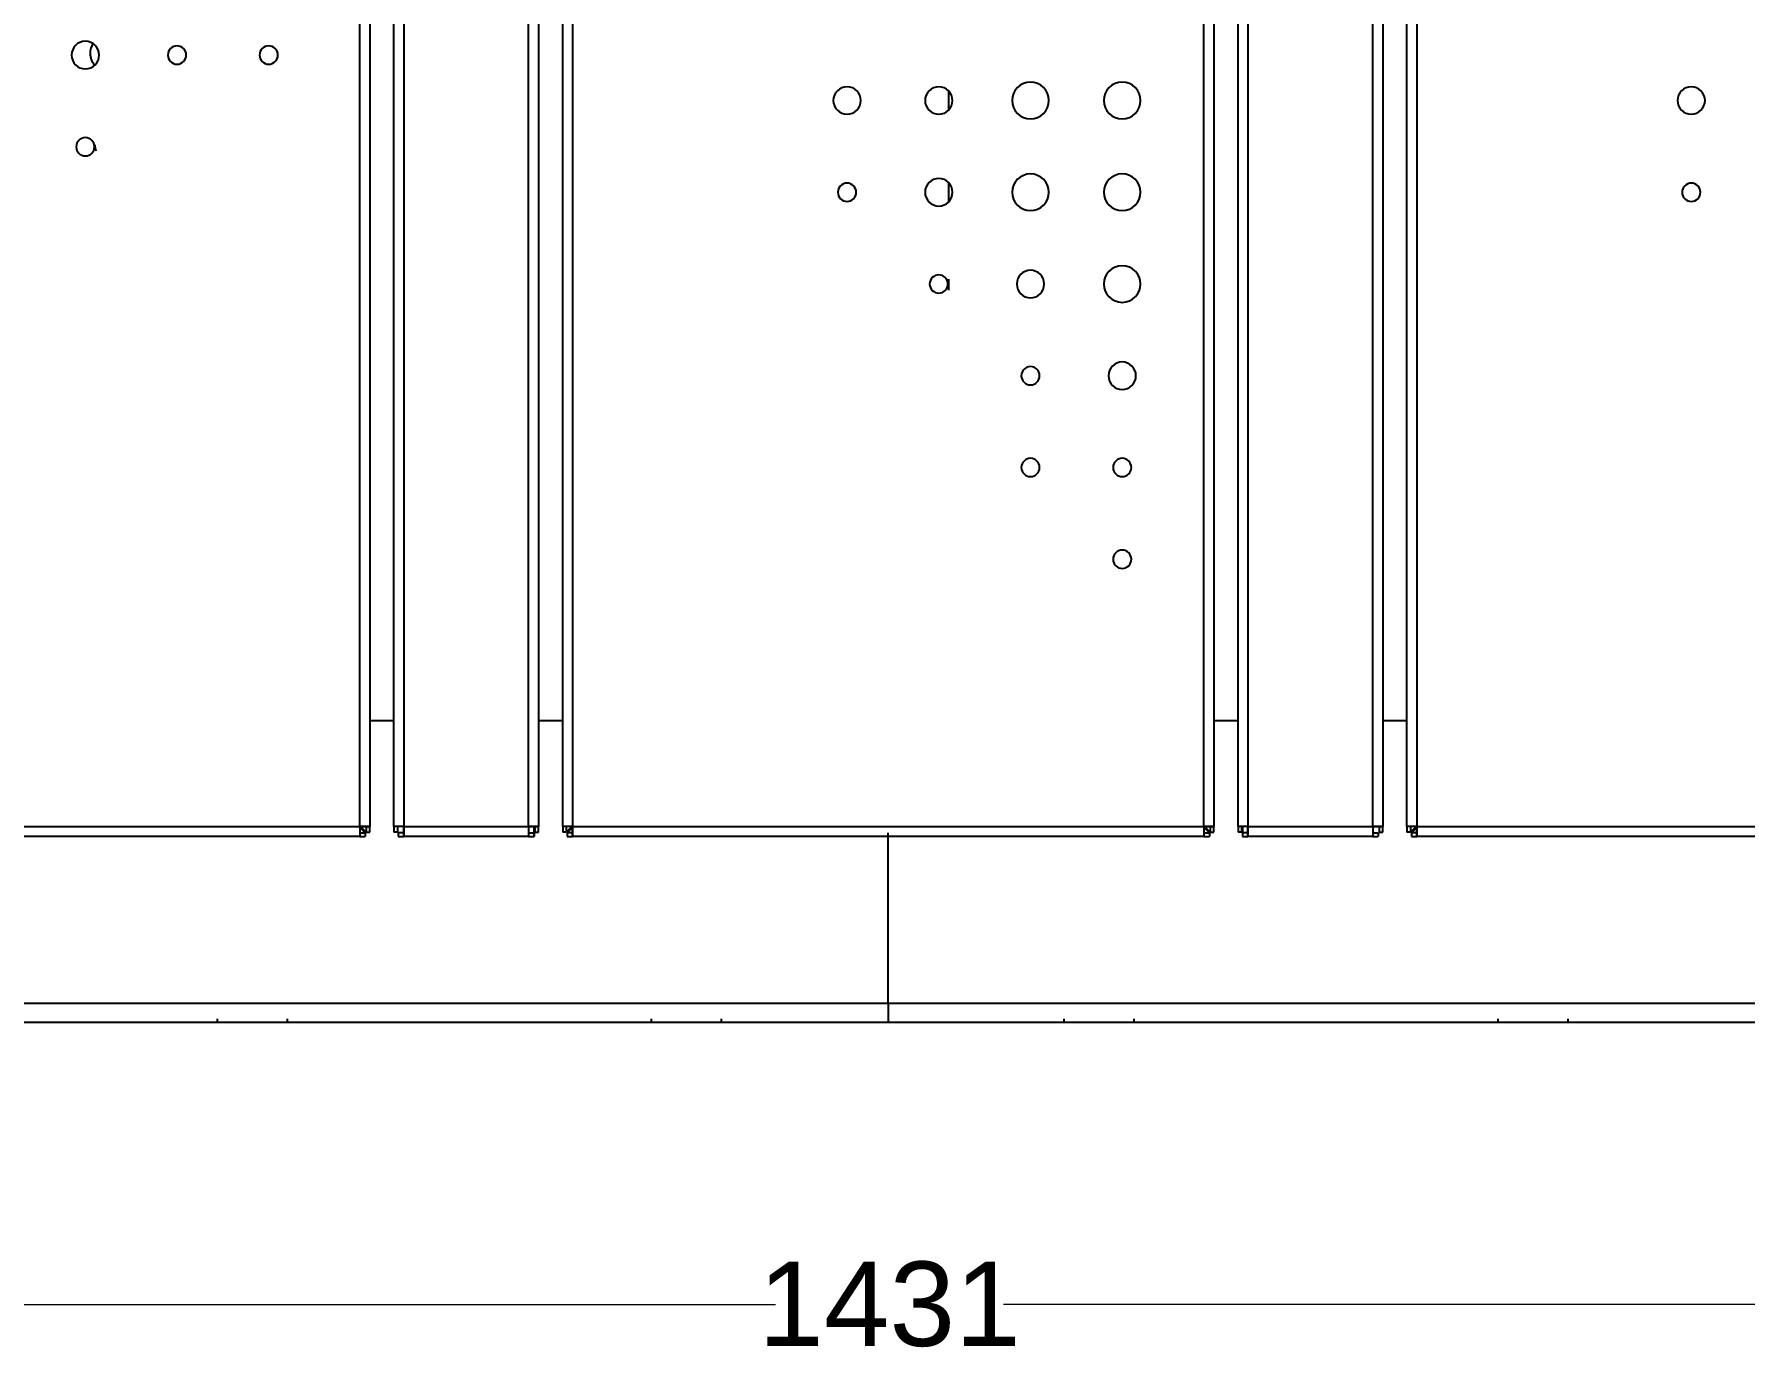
# Model space of a CAD drawing. Header units: millimetres. Extents: x 10366 to 18985, y 24538 to 29685.
# Drawn here: x 12236 to 12945, y 27144 to 27693 of the extents above; entities that cross this region are included whole.
import ezdxf

# ---------------------------------------------------------------- set-up
doc = ezdxf.new("R2010")
doc.units = ezdxf.units.MM
doc.header["$LTSCALE"] = 3
doc.layers.add('DomyÅ›lny', color=7, linetype='Continuous')
doc.styles.get("Standard").update_dxf_attribs({"font": 'arial.ttf'})
doc.dimstyles.new('MATEUSZ', dxfattribs={"dimtxt": 35, "dimasz": 16, "dimexe": 0.18, "dimexo": 0.0625, "dimgap": 0.09, "dimtad": 0, "dimdec": 0, "dimdsep": 46, "dimtxsty": 'Standard', "dimblk": 'DOT', "dimcen": 0.09, "dimse1": 1, "dimse2": 1, "dimadec": 0, "dimazin": 0, "dimtfac": 1, "dimtdec": 0, "dimtofl": 0, "dimtmove": 0, "dimatfit": 3, "dimfxl": 1, "dimtolj": 1, "dimtzin": 0, "dimlwd": 9, "dimlwe": 9, "dimarcsym": 0})

# ---------------------------------------------------------------- blocks, each defined once
blk = doc.blocks.new('_Dot')
at = {"color": 0, "linetype": 'ByBlock', "lineweight": -2}
blk.add_line((-0.5, 0), (-1, 0), dxfattribs=at)
at = {"color": 0, "linetype": 'ByBlock', "const_width": 0.5}
blk.add_lwpolyline([(-0.25, 0, 1), (0.25, 0, 1)], format="xyb", close=True, dxfattribs=at)
blk = doc.blocks.new('*D21')
at = {"color": 0, "lineweight": 9, "transparency": 16777216}
for p, q in [((11890.91, 27167.07), (12543.09, 27167.07)), ((13289.91, 27167.07), (12637.74, 27167.07))]:
    blk.add_line(p, q, dxfattribs=at)
at = {"layer": 'Defpoints', "color": 0, "transparency": 16777216}
for p in [(11874.91, 27362.8), (13305.91, 27362.8), (13305.91, 27167.07)]:
    blk.add_point(p, dxfattribs=at)
at = {"color": 0, "lineweight": 9, "transparency": 16777216, "xscale": 16, "yscale": 16, "zscale": 16, "rotation": 180}
blk.add_blockref('_Dot', (11874.91, 27167.07), dxfattribs=at)
at = {"color": 0, "lineweight": 9, "transparency": 16777216, "xscale": 16, "yscale": 16, "zscale": 16}
blk.add_blockref('_Dot', (13305.91, 27167.07), dxfattribs=at)
at = {"color": 0, "transparency": 16777216, "insert": (12590.41, 27167.07), "char_height": 35, "attachment_point": 5}
blk.add_mtext('\\A1;1431', dxfattribs=at)

msp = doc.modelspace()

# ---------------------------------------------------------------- linework, layer by layer
at = {"layer": 'DomyÅ›lny'}
for p, q in [((12370.78, 27365.08), (12370.78, 28061.82)), ((12374.91, 28061.82), (12374.91, 27365.08)), ((12384.91, 27365.08), (12384.91, 28061.82)), ((12389.04, 28061.82), (12389.04, 27365.08)), ((12440.78, 27365.08), (12440.78, 28061.82)), ((12444.91, 28061.82), (12444.91, 27365.08)), ((12454.91, 27365.08), (12454.91, 28061.82)), ((12459.04, 28061.82), (12459.04, 27365.08)), ((12720.78, 27365.08), (12720.78, 28061.82)), ((12724.91, 28061.82), (12724.91, 27365.08)), ((12734.91, 27365.08), (12734.91, 28061.82)), ((12739.04, 28061.82), (12739.04, 27365.08)), ((12790.78, 27365.08), (12790.78, 28061.82)), ((12794.91, 28061.82), (12794.91, 27365.08)), ((12804.91, 27365.08), (12804.91, 28061.82)), ((12809.04, 28061.82), (12809.04, 27365.08)), ((12614.91, 27670), (12614.91, 27662.01)), ((12614.91, 27670), (12614.91, 27662.01)), ((12614.91, 27631.98), (12614.91, 27623.99)), ((12614.91, 27631.98), (12614.91, 27623.99)), ((12614.91, 27591.95), (12614.91, 27587.35)), ((12614.91, 27591.95), (12614.91, 27587.35)), ((12384.91, 27408.95), (12374.91, 27408.95)), ((12454.91, 27408.95), (12444.91, 27408.95)), ((12734.91, 27408.95), (12724.91, 27408.95)), ((12804.91, 27408.95), (12794.91, 27408.95)), ((12109.04, 27365.08), (12370.78, 27365.08)), ((12370.78, 27362.45), (12373.06, 27362.45)), ((12370.78, 27362.45), (12370.78, 27360.95)), ((12373.06, 27362.45), (12373.06, 27360.95)), ((12373.41, 27365.08), (12374.91, 27365.08)), ((12373.41, 27365.08), (12373.41, 27362.8)), ((12373.41, 27362.8), (12374.91, 27362.8)), ((12374.91, 27362.8), (12374.91, 27365.08)), ((12386.41, 27365.08), (12384.91, 27365.08)), ((12384.91, 27365.08), (12384.91, 27362.8)), ((12386.41, 27362.8), (12384.91, 27362.8)), ((12386.41, 27365.08), (12386.41, 27362.8)), ((12386.77, 27362.45), (12386.77, 27360.95)), ((12389.04, 27362.45), (12386.77, 27362.45)), ((12389.04, 27365.08), (12440.78, 27365.08)), ((12389.04, 27362.45), (12389.04, 27360.95)), ((12440.78, 27362.45), (12440.78, 27360.95)), ((12440.78, 27362.45), (12443.06, 27362.45)), ((12443.06, 27362.45), (12443.06, 27360.95)), ((12443.41, 27365.08), (12443.41, 27362.8)), ((12443.41, 27365.08), (12444.91, 27365.08)), ((12443.41, 27362.8), (12444.91, 27362.8)), ((12444.91, 27362.8), (12444.91, 27365.08)), ((12454.91, 27365.08), (12454.91, 27362.8)), ((12456.41, 27365.08), (12454.91, 27365.08)), ((12456.41, 27362.8), (12454.91, 27362.8)), ((12456.41, 27365.08), (12456.41, 27362.8)), ((12456.77, 27362.45), (12456.77, 27360.95)), ((12459.04, 27362.45), (12456.77, 27362.45)), ((12459.04, 27365.08), (12720.78, 27365.08)), ((12459.04, 27362.45), (12459.04, 27360.95)), ((12589.91, 27291.97), (12589.91, 27362.45)), ((12589.91, 27291.97), (12589.91, 27362.45)), ((12720.78, 27362.45), (12723.06, 27362.45)), ((12720.78, 27362.45), (12720.78, 27360.95)), ((12723.06, 27362.45), (12723.06, 27360.95)), ((12723.41, 27365.08), (12723.41, 27362.8)), ((12723.41, 27365.08), (12724.91, 27365.08)), ((12723.41, 27362.8), (12724.91, 27362.8)), ((12724.91, 27362.8), (12724.91, 27365.08)), ((12734.91, 27365.08), (12734.91, 27362.8)), ((12736.41, 27362.8), (12734.91, 27362.8)), ((12736.41, 27365.08), (12736.41, 27362.8)), ((12739.04, 27362.45), (12736.77, 27362.45)), ((12736.77, 27362.45), (12736.77, 27360.95)), ((12739.04, 27365.08), (12790.78, 27365.08)), ((12739.04, 27362.45), (12739.04, 27360.95)), ((12790.78, 27362.45), (12793.06, 27362.45)), ((12790.78, 27362.45), (12790.78, 27360.95)), ((12793.06, 27362.45), (12793.06, 27360.95)), ((12793.41, 27365.08), (12793.41, 27362.8)), ((12793.41, 27365.08), (12794.91, 27365.08)), ((12793.41, 27362.8), (12794.91, 27362.8)), ((12794.91, 27362.8), (12794.91, 27365.08)), ((12804.91, 27365.08), (12804.91, 27362.8)), ((12806.41, 27365.08), (12804.91, 27365.08)), ((12806.41, 27362.8), (12804.91, 27362.8)), ((12806.41, 27365.08), (12806.41, 27362.8)), ((12806.77, 27362.45), (12806.77, 27360.95)), ((12809.04, 27362.45), (12806.77, 27362.45)), ((12809.04, 27365.08), (13070.78, 27365.08)), ((12809.04, 27362.45), (12809.04, 27360.95)), ((12370.78, 27360.95), (12109.04, 27360.95)), ((12370.78, 27360.95), (12373.06, 27360.95)), ((12386.77, 27360.95), (12389.04, 27360.95)), ((12440.78, 27360.95), (12389.04, 27360.95)), ((12440.78, 27360.95), (12443.06, 27360.95)), ((12456.77, 27360.95), (12459.04, 27360.95)), ((12720.78, 27360.95), (12459.04, 27360.95)), ((12720.78, 27360.95), (12723.06, 27360.95)), ((12736.77, 27360.95), (12739.04, 27360.95)), ((12790.78, 27360.95), (12739.04, 27360.95)), ((12790.78, 27360.95), (12793.06, 27360.95)), ((12806.77, 27360.95), (12809.04, 27360.95)), ((13070.78, 27360.95), (12809.04, 27360.95)), ((11912.93, 27291.97), (12589.91, 27291.97)), ((12589.91, 27291.97), (13267.89, 27291.97)), ((12589.91, 27283.95), (11912.93, 27283.95)), ((13267.89, 27283.95), (12589.91, 27283.95))]:
    msp.add_line(p, q, dxfattribs=at)
for points in [[(12370.43, 27365.08, 0), (12373.06, 27362.45, 0)], [(12370.78, 27365.43, 0), (12373.41, 27362.8, 0)], [(12370.78, 27365.08, 0), (12370.78, 27360.95, 0)], [(12370.78, 27365.08, 0), (12373.41, 27365.08, 0)], [(12374.91, 27365.08, 0), (12374.91, 27365.08, 0), (12374.91, 27365.08, 0), (12374.91, 27365.08, 0), (12374.91, 27365.08, 0), (12374.91, 27365.08, 0), (12374.91, 27365.08, 0), (12374.91, 27365.08, 0), (12374.91, 27365.08, 0), (12374.91, 27365.08, 0), (12374.91, 27365.08, 0), (12374.91, 27365.08, 0), (12374.91, 27365.08, 0), (12374.88, 27365.08, 0), (12374.79, 27365.08, 0), (12374.4, 27365.08, 0), (12370.78, 27365.08, 0)], [(12370.78, 27365.08, 0), (12370.78, 27362.45, 0)], [(12389.04, 27365.08, 0), (12384.91, 27365.08, 0)], [(12389.04, 27365.08, 0), (12386.41, 27365.08, 0)], [(12389.04, 27365.08, 0), (12389.04, 27362.45, 0)], [(12389.04, 27360.95, 0), (12389.04, 27360.95, 0), (12389.04, 27360.95, 0), (12389.04, 27360.95, 0), (12389.04, 27360.95, 0), (12389.04, 27360.95, 0), (12389.04, 27360.95, 0), (12389.04, 27360.95, 0), (12389.04, 27360.95, 0), (12389.04, 27360.95, 0), (12389.04, 27360.95, 0), (12389.04, 27360.95, 0), (12389.04, 27360.95, 0), (12389.04, 27360.96, 0), (12389.04, 27360.98, 0), (12389.04, 27361.08, 0), (12389.04, 27362.12, 0), (12389.04, 27365.08, 0)], [(12444.91, 27365.08, 0), (12444.91, 27365.08, 0), (12444.91, 27365.08, 0), (12444.91, 27365.08, 0), (12444.91, 27365.08, 0), (12444.91, 27365.08, 0), (12444.91, 27365.08, 0), (12444.91, 27365.08, 0), (12444.91, 27365.08, 0), (12444.91, 27365.08, 0), (12444.91, 27365.08, 0), (12444.91, 27365.08, 0), (12444.91, 27365.08, 0), (12444.88, 27365.08, 0), (12444.79, 27365.08, 0), (12444.4, 27365.08, 0), (12440.78, 27365.08, 0)], [(12440.78, 27365.08, 0), (12443.41, 27365.08, 0)], [(12440.78, 27365.08, 0), (12440.78, 27362.45, 0)], [(12440.78, 27365.08, 0), (12440.78, 27360.95, 0)], [(12443.06, 27360.95, 0), (12443.06, 27360.95, 0), (12443.06, 27360.95, 0), (12443.06, 27360.95, 0), (12443.06, 27360.95, 0), (12443.06, 27360.95, 0), (12443.06, 27360.95, 0), (12443.06, 27360.95, 0), (12443.06, 27360.95, 0), (12443.06, 27360.95, 0), (12443.06, 27360.95, 0), (12443.06, 27360.95, 0), (12443.06, 27360.95, 0), (12443.06, 27360.96, 0), (12443.06, 27360.98, 0), (12443.06, 27361.07, 0), (12443.06, 27361.46, 0), (12443.06, 27365.08, 0)], [(12443.06, 27365.08, 0), (12443.06, 27362.45, 0)], [(12459.04, 27365.08, 0), (12454.91, 27365.08, 0)], [(12459.04, 27365.43, 0), (12456.41, 27362.8, 0)], [(12459.04, 27365.08, 0), (12456.41, 27365.08, 0)], [(12459.4, 27365.08, 0), (12456.77, 27362.45, 0)], [(12459.04, 27365.08, 0), (12459.04, 27362.45, 0)], [(12459.04, 27360.95, 0), (12459.04, 27360.95, 0), (12459.04, 27360.95, 0), (12459.04, 27360.95, 0), (12459.04, 27360.95, 0), (12459.04, 27360.95, 0), (12459.04, 27360.95, 0), (12459.04, 27360.95, 0), (12459.04, 27360.95, 0), (12459.04, 27360.95, 0), (12459.04, 27360.95, 0), (12459.04, 27360.95, 0), (12459.04, 27360.95, 0), (12459.04, 27360.96, 0), (12459.04, 27360.98, 0), (12459.04, 27361.08, 0), (12459.04, 27362.12, 0), (12459.04, 27365.08, 0)], [(12720.43, 27365.08, 0), (12723.06, 27362.45, 0)], [(12720.78, 27365.43, 0), (12723.41, 27362.8, 0)], [(12720.78, 27365.08, 0), (12720.78, 27362.45, 0)], [(12724.91, 27365.08, 0), (12724.91, 27365.08, 0), (12724.91, 27365.08, 0), (12724.91, 27365.08, 0), (12724.91, 27365.08, 0), (12724.91, 27365.08, 0), (12724.91, 27365.08, 0), (12724.91, 27365.08, 0), (12724.91, 27365.08, 0), (12724.91, 27365.08, 0), (12724.91, 27365.08, 0), (12724.91, 27365.08, 0), (12724.91, 27365.08, 0), (12724.91, 27365.08, 0), (12724.88, 27365.08, 0), (12724.79, 27365.08, 0), (12724.4, 27365.08, 0), (12720.78, 27365.08, 0)], [(12720.78, 27365.08, 0), (12723.41, 27365.08, 0)], [(12720.78, 27365.08, 0), (12720.78, 27360.95, 0)], [(12739.04, 27365.08, 0), (12734.91, 27365.08, 0)], [(12739.04, 27365.08, 0), (12736.41, 27365.08, 0)], [(12736.77, 27365.08, 0), (12736.77, 27362.45, 0)], [(12736.77, 27365.08, 0), (12736.77, 27360.95, 0)], [(12739.04, 27365.08, 0), (12739.04, 27362.45, 0)], [(12739.04, 27360.95, 0), (12739.04, 27360.95, 0), (12739.04, 27360.95, 0), (12739.04, 27360.95, 0), (12739.04, 27360.95, 0), (12739.04, 27360.95, 0), (12739.04, 27360.95, 0), (12739.04, 27360.95, 0), (12739.04, 27360.95, 0), (12739.04, 27360.95, 0), (12739.04, 27360.95, 0), (12739.04, 27360.95, 0), (12739.04, 27360.95, 0), (12739.04, 27360.96, 0), (12739.04, 27360.98, 0), (12739.04, 27361.08, 0), (12739.04, 27362.12, 0), (12739.04, 27365.08, 0)], [(12790.78, 27365.08, 0), (12793.41, 27365.08, 0)], [(12794.91, 27365.08, 0), (12794.91, 27365.08, 0), (12794.91, 27365.08, 0), (12794.91, 27365.08, 0), (12794.91, 27365.08, 0), (12794.91, 27365.08, 0), (12794.91, 27365.08, 0), (12794.91, 27365.08, 0), (12794.91, 27365.08, 0), (12794.91, 27365.08, 0), (12794.91, 27365.08, 0), (12794.91, 27365.08, 0), (12794.91, 27365.08, 0), (12794.91, 27365.08, 0), (12794.88, 27365.08, 0), (12794.79, 27365.08, 0), (12794.4, 27365.08, 0), (12790.78, 27365.08, 0)], [(12790.78, 27365.08, 0), (12790.78, 27360.95, 0)], [(12790.78, 27365.08, 0), (12790.78, 27362.45, 0)], [(12809.04, 27365.08, 0), (12804.91, 27365.08, 0)], [(12809.04, 27365.43, 0), (12806.41, 27362.8, 0)], [(12809.04, 27365.08, 0), (12806.41, 27365.08, 0)], [(12809.4, 27365.08, 0), (12806.77, 27362.45, 0)], [(12809.04, 27365.08, 0), (12809.04, 27362.45, 0)], [(12809.04, 27360.95, 0), (12809.04, 27360.95, 0), (12809.04, 27360.95, 0), (12809.04, 27360.95, 0), (12809.04, 27360.95, 0), (12809.04, 27360.95, 0), (12809.04, 27360.95, 0), (12809.04, 27360.95, 0), (12809.04, 27360.95, 0), (12809.04, 27360.95, 0), (12809.04, 27360.95, 0), (12809.04, 27360.95, 0), (12809.04, 27360.95, 0), (12809.04, 27360.96, 0), (12809.04, 27360.98, 0), (12809.04, 27361.08, 0), (12809.04, 27362.12, 0), (12809.04, 27365.08, 0)], [(12589.91, 27291.97, 0), (12589.91, 27283.95, 0)], [(12589.91, 27291.97, 0), (12589.91, 27283.95, 0)], [(12311.79, 27283.95, 0), (12311.79, 27283.95, 0), (12311.79, 27283.95, 0), (12311.79, 27283.95, 0), (12311.79, 27283.95, 0), (12311.79, 27283.95, 0), (12311.79, 27283.95, 0), (12311.79, 27283.95, 0), (12311.79, 27283.95, 0), (12311.79, 27283.95, 0), (12311.79, 27283.95, 0), (12311.79, 27283.95, 0), (12311.79, 27283.95, 0), (12311.79, 27283.95, 0), (12311.79, 27283.96, 0), (12311.79, 27283.98, 0), (12311.79, 27284.1, 0), (12311.79, 27284.57, 0), (12311.79, 27285.41, 0)], [(12340.79, 27283.95, 0), (12340.79, 27283.95, 0), (12340.79, 27283.95, 0), (12340.79, 27283.95, 0), (12340.79, 27283.95, 0), (12340.79, 27283.95, 0), (12340.79, 27283.95, 0), (12340.79, 27283.95, 0), (12340.79, 27283.95, 0), (12340.79, 27283.95, 0), (12340.79, 27283.95, 0), (12340.79, 27283.95, 0), (12340.79, 27283.95, 0), (12340.79, 27283.95, 0), (12340.79, 27283.96, 0), (12340.79, 27283.98, 0), (12340.79, 27284.1, 0), (12340.79, 27284.57, 0), (12340.79, 27285.41, 0)], [(12491.79, 27283.95, 0), (12491.79, 27283.95, 0), (12491.79, 27283.95, 0), (12491.79, 27283.95, 0), (12491.79, 27283.95, 0), (12491.79, 27283.95, 0), (12491.79, 27283.95, 0), (12491.79, 27283.95, 0), (12491.79, 27283.95, 0), (12491.79, 27283.95, 0), (12491.79, 27283.95, 0), (12491.79, 27283.95, 0), (12491.79, 27283.95, 0), (12491.79, 27283.95, 0), (12491.79, 27283.96, 0), (12491.79, 27283.98, 0), (12491.79, 27284.1, 0), (12491.79, 27284.57, 0), (12491.79, 27285.41, 0)], [(12520.79, 27283.95, 0), (12520.79, 27283.95, 0), (12520.79, 27283.95, 0), (12520.79, 27283.95, 0), (12520.79, 27283.95, 0), (12520.79, 27283.95, 0), (12520.79, 27283.95, 0), (12520.79, 27283.95, 0), (12520.79, 27283.95, 0), (12520.79, 27283.95, 0), (12520.79, 27283.95, 0), (12520.79, 27283.95, 0), (12520.79, 27283.95, 0), (12520.79, 27283.95, 0), (12520.79, 27283.96, 0), (12520.79, 27283.98, 0), (12520.79, 27284.1, 0), (12520.79, 27284.57, 0), (12520.79, 27285.41, 0)], [(12662.79, 27283.95, 0), (12662.79, 27283.95, 0), (12662.79, 27283.95, 0), (12662.79, 27283.95, 0), (12662.79, 27283.95, 0), (12662.79, 27283.95, 0), (12662.79, 27283.95, 0), (12662.79, 27283.95, 0), (12662.79, 27283.95, 0), (12662.79, 27283.95, 0), (12662.79, 27283.95, 0), (12662.79, 27283.95, 0), (12662.79, 27283.95, 0), (12662.79, 27283.95, 0), (12662.79, 27283.96, 0), (12662.79, 27283.98, 0), (12662.79, 27284.1, 0), (12662.79, 27284.57, 0), (12662.79, 27285.41, 0)], [(12691.79, 27283.95, 0), (12691.79, 27283.95, 0), (12691.79, 27283.95, 0), (12691.79, 27283.95, 0), (12691.79, 27283.95, 0), (12691.79, 27283.95, 0), (12691.79, 27283.95, 0), (12691.79, 27283.95, 0), (12691.79, 27283.95, 0), (12691.79, 27283.95, 0), (12691.79, 27283.95, 0), (12691.79, 27283.95, 0), (12691.79, 27283.95, 0), (12691.79, 27283.95, 0), (12691.79, 27283.96, 0), (12691.79, 27283.98, 0), (12691.79, 27284.1, 0), (12691.79, 27284.57, 0), (12691.79, 27285.41, 0)], [(12842.79, 27283.95, 0), (12842.79, 27283.95, 0), (12842.79, 27283.95, 0), (12842.79, 27283.95, 0), (12842.79, 27283.95, 0), (12842.79, 27283.95, 0), (12842.79, 27283.95, 0), (12842.79, 27283.95, 0), (12842.79, 27283.95, 0), (12842.79, 27283.95, 0), (12842.79, 27283.95, 0), (12842.79, 27283.95, 0), (12842.79, 27283.95, 0), (12842.79, 27283.95, 0), (12842.79, 27283.96, 0), (12842.79, 27283.98, 0), (12842.79, 27284.1, 0), (12842.79, 27284.57, 0), (12842.79, 27285.41, 0)], [(12871.79, 27283.95, 0), (12871.79, 27283.95, 0), (12871.79, 27283.95, 0), (12871.79, 27283.95, 0), (12871.79, 27283.95, 0), (12871.79, 27283.95, 0), (12871.79, 27283.95, 0), (12871.79, 27283.95, 0), (12871.79, 27283.95, 0), (12871.79, 27283.95, 0), (12871.79, 27283.95, 0), (12871.79, 27283.95, 0), (12871.79, 27283.95, 0), (12871.79, 27283.95, 0), (12871.79, 27283.96, 0), (12871.79, 27283.98, 0), (12871.79, 27284.1, 0), (12871.79, 27284.57, 0), (12871.79, 27285.41, 0)]]:
    msp.add_polyline3d(points, dxfattribs=at)
for centre, radius, start, end in [((12257.01, 27684.85), 5.7, 0, 180), ((12257.01, 27684.85), 5.7, 0, 180), ((12266.59, 27685.61), 7.6, 148.14652, 180), ((12266.59, 27685.61), 7.6, 148.14652, 180), ((12295.03, 27684.85), 3.8, 0, 180), ((12295.03, 27684.85), 3.8, 0, 180), ((12333.05, 27684.85), 3.8, 0, 180), ((12333.05, 27684.85), 3.8, 0, 180), ((12257.01, 27684.85), 5.7, 180, 0), ((12257.01, 27684.85), 5.7, 180, 0), ((12266.59, 27685.61), 7.6, 180, 220.92849), ((12266.59, 27685.61), 7.6, 180, 220.92849), ((12295.03, 27684.85), 3.8, 180, 0), ((12295.03, 27684.85), 3.8, 180, 0), ((12333.05, 27684.85), 3.8, 180, 0), ((12333.05, 27684.85), 3.8, 180, 0), ((12648.87, 27666.01), 7.6, 0, 180), ((12648.87, 27666.01), 7.6, 0, 180), ((12686.89, 27666.01), 7.6, 0, 180), ((12686.89, 27666.01), 7.6, 0, 180), ((12572.82, 27666.01), 5.7, 0, 180), ((12572.82, 27666.01), 5.7, 0, 180), ((12572.82, 27666.01), 5.7, 180, 0), ((12572.82, 27666.01), 5.7, 180, 0), ((12610.85, 27666.01), 5.7, 0, 180), ((12610.85, 27666.01), 5.7, 0, 180), ((12610.85, 27666.01), 5.7, 180, 0), ((12610.85, 27666.01), 5.7, 180, 0), ((12648.87, 27666.01), 7.6, 180, 0), ((12648.87, 27666.01), 7.6, 180, 360), ((12686.89, 27666.01), 7.6, 180, 0), ((12686.89, 27666.01), 7.6, 180, 0), ((12922.82, 27666.01), 5.7, 0, 180), ((12922.82, 27666.01), 5.7, 0, 180), ((12922.82, 27666.01), 5.7, 180, 0), ((12922.82, 27666.01), 5.7, 180, 0), ((12257.01, 27646.82), 3.8, 0, 180), ((12257.01, 27646.82), 3.8, 0, 180), ((12257.01, 27646.82), 3.8, 180, 0), ((12257.01, 27646.82), 3.8, 180, 0), ((12266.59, 27647.58), 5.7, 180, 204.45684), ((12572.82, 27627.98), 3.8, 0, 180), ((12572.82, 27627.98), 3.8, 0, 180), ((12610.85, 27627.98), 5.7, 0, 180), ((12610.85, 27627.98), 5.7, 0, 180), ((12648.87, 27627.98), 7.6, 0, 180), ((12648.87, 27627.98), 7.6, 0, 180), ((12686.89, 27627.98), 7.6, 0, 180), ((12686.89, 27627.98), 7.6, 0, 180), ((12922.82, 27627.98), 3.8, 360, 180), ((12922.82, 27627.98), 3.8, 0, 180), ((12572.82, 27627.98), 3.8, 180, 0), ((12572.82, 27627.98), 3.8, 180, 0), ((12610.85, 27627.98), 5.7, 180, 360), ((12610.85, 27627.98), 5.7, 180, 0), ((12648.87, 27627.98), 7.6, 180, 0), ((12648.87, 27627.98), 7.6, 180, 0), ((12686.89, 27627.98), 7.6, 180, 0), ((12686.89, 27627.98), 7.6, 180, 0), ((12922.82, 27627.98), 3.8, 180, 360), ((12922.82, 27627.98), 3.8, 180, 0), ((12648.87, 27589.96), 5.7, 0, 180), ((12648.87, 27589.96), 5.7, 0, 180), ((12686.89, 27589.96), 7.6, 0, 180), ((12686.89, 27589.96), 7.6, 0, 180), ((12610.85, 27589.96), 3.8, 0, 180), ((12610.85, 27589.96), 3.8, 0, 180), ((12610.85, 27589.96), 3.8, 180, 0), ((12610.85, 27589.96), 3.8, 180, 0), ((12648.87, 27589.96), 5.7, 180, 0), ((12648.87, 27589.96), 5.7, 180, 0), ((12686.89, 27589.96), 7.6, 180, 0), ((12686.89, 27589.96), 7.6, 180, 360), ((12648.87, 27551.94), 3.8, 0, 180), ((12648.87, 27551.94), 3.8, 0, 180), ((12686.89, 27551.94), 5.7, 0, 180), ((12686.89, 27551.94), 5.7, 0, 180), ((12648.87, 27551.94), 3.8, 180, 0), ((12648.87, 27551.94), 3.8, 180, 0), ((12686.89, 27551.94), 5.7, 180, 360), ((12686.89, 27551.94), 5.7, 180, 0), ((12648.87, 27513.92), 3.8, 360, 180), ((12648.87, 27513.92), 3.8, 0, 180), ((12686.89, 27513.92), 3.8, 0, 180), ((12686.89, 27513.92), 3.8, 0, 180), ((12648.87, 27513.92), 3.8, 180, 0), ((12648.87, 27513.92), 3.8, 180, 360), ((12686.89, 27513.92), 3.8, 180, 0), ((12686.89, 27513.92), 3.8, 180, 0), ((12686.89, 27475.89), 3.8, 0, 180), ((12686.89, 27475.89), 3.8, 0, 180), ((12686.89, 27475.89), 3.8, 180, 0), ((12686.89, 27475.89), 3.8, 180, 0)]:
    msp.add_arc(centre, radius, start, end, dxfattribs=at)

# ---------------------------------------------------------------- dimensions: what is measured, and where the dimension line sits
dim = msp.add_linear_dim(base=(13305.91, 27167.07), p1=(11874.91, 27362.8), p2=(13305.91, 27362.8), dimstyle='MATEUSZ')
dim.commit()
dim.dimension.update_dxf_attribs({"geometry": '*D21', "text_midpoint": (12590.41, 27167.07)})

doc.saveas('drawing.dxf')
